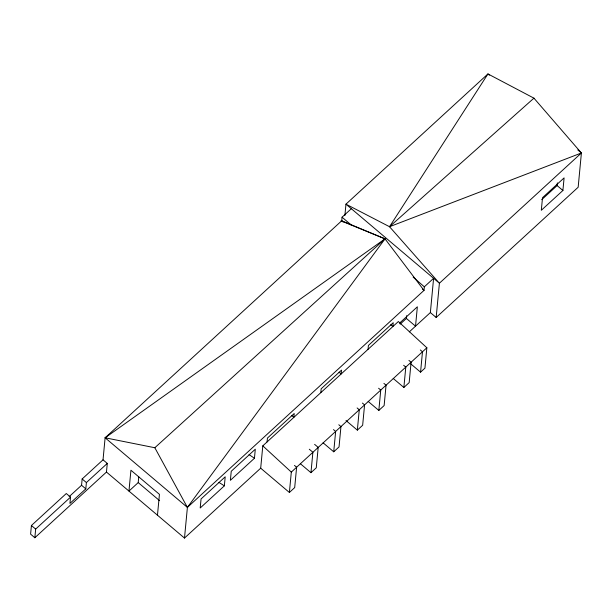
<?xml version="1.0" encoding="UTF-8"?>
<svg xmlns="http://www.w3.org/2000/svg" width="612" height="612" viewBox="0 0 612 612"><rect width="100%" height="100%" fill="white"/><g stroke="black" fill="none" stroke-linecap="round" stroke-linejoin="round"><path stroke-width="0.92" d="M107.284 463.414L86.399 482.562L85.802 488.858L69.936 503.416L70.533 497.12L66.287 493.524L31.419 525.509L30.6 534.146L34.846 537.741L106.465 472.059L107.284 463.414L103.03 459.819L105.119 437.787L341.71 220.787L342.054 217.206L351.326 208.707M34.846 537.741L35.664 529.097L70.533 497.12M69.141 496.661L81.557 485.27L82.153 478.974L103.03 459.819M157.468 515.205L159.441 494.343L130.93 470.23L128.956 491.092L138.22 482.593L138.763 476.817M106.465 472.059L184.495 538.07L187.394 507.402L385.009 238.848L341.71 220.787L343.164 222.011M224.352 485.844L225.208 476.802L201.057 498.956L200.201 507.998L224.352 485.844L218.928 482.378M254.447 458.243L255.303 449.2L231.237 471.271L230.38 480.313L254.447 458.243L249.038 454.601M184.495 538.07L260.689 468.188L262.8 445.85L398.351 321.53L426.855 347.777L424.935 368.149L420.559 372.157L410.637 363.765M267.062 441.941L267.429 438.077L294.219 413.505L293.852 417.361L291.748 415.579M260.689 468.188L289.384 492.469L291.312 472.097L426.855 347.777M300.331 463.689L310.957 472.686L312.885 452.253L309.297 449.216M320.81 392.644L321.17 388.788L341.534 370.107L341.175 373.963L339.063 372.18M344.877 215.577L345.956 204.163L487.948 73.93L533.939 98.157L581.4 152.992L578.164 187.241L436.165 317.483L430.366 312.571L433.602 278.315L424.33 286.821L423.994 290.402L187.394 507.402L105.119 437.787L385.009 238.848L423.994 290.402L422.586 289.208M323.09 442.813L333.724 451.801L335.644 431.437L333.494 429.616M346.01 420.543L357.347 430.137L359.267 409.772L357.117 407.952M368.042 349.322L368.409 345.459L393.233 322.692L392.866 326.556L390.762 324.765M368.195 401.441L378.828 410.438L380.748 390.066L378.599 388.245M400.187 324.138L406.383 318.447L406.651 315.677M393.241 378.476L403.866 387.473L405.794 367.101L403.637 365.28M420.559 372.157L422.487 351.793L420.329 349.972M436.165 317.483L439.408 283.226L581.4 152.992L577.782 149.925M541.781 199.619L557.096 185.574L557.356 182.873M562.902 190.485L564.096 177.893L542.507 197.691L541.314 210.283L562.902 190.485L557.096 185.574M581.4 152.992L389.523 226.715L345.956 204.163L439.408 283.226L389.523 226.715L487.948 73.93L489.401 75.154M399.445 323.228L417.353 306.803L415.525 326.181L406.383 318.447M409.321 331.865L430.366 312.571M289.384 492.469L294.693 487.596L296.621 467.231L294.464 465.411M310.957 472.686L316.266 467.813L318.194 447.387L314.606 444.35M333.724 451.801L339.033 446.936L340.953 426.572L338.803 424.751M357.347 430.137L362.656 425.271L364.576 404.899L362.426 403.078M378.828 410.438L384.137 405.565L386.057 385.2L383.908 383.38M403.866 387.473L409.176 382.599L411.096 362.235L408.946 360.414M105.119 437.787L154.828 447.739L385.009 238.848L340.976 220.825M389.523 226.715L533.939 98.157M413.146 277.137L424.33 286.821M342.054 217.206L351.479 225.178M138.22 482.593L159.602 500.685M82.153 478.974L86.399 482.562M81.557 485.27L85.802 488.858M31.419 525.509L35.664 529.097M262.8 445.85L291.312 472.097M154.828 447.739L187.394 507.402"/></g></svg>
